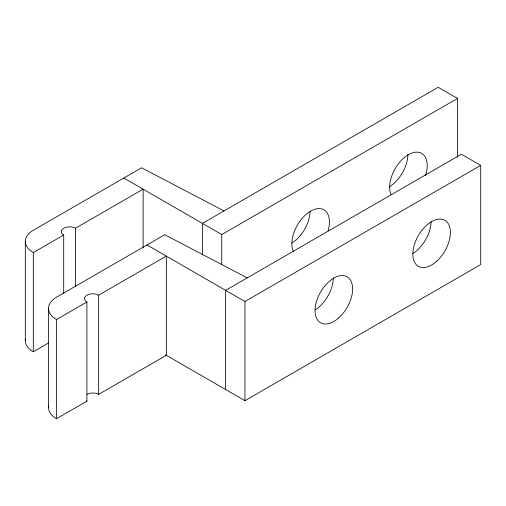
<?xml version="1.0" encoding="UTF-8"?>
<svg xmlns="http://www.w3.org/2000/svg" width="506" height="506" viewBox="0 0 506 506"><rect width="100%" height="100%" fill="white"/><g stroke="black" fill="none" stroke-linecap="round" stroke-linejoin="round"><path stroke-width="0.76" d="M48.506 342.992L33.307 351.771L33.307 252.589L63.705 235.031A8.33 4.807 0 0 1 63.731 228.244A8.33 4.807 0 0 1 75.489 228.231L143.141 189.174L143.141 248.06M86.899 301.974L86.899 401.157L56.495 418.715L56.495 319.526L86.899 301.974A8.33 4.807 0 0 1 86.924 295.188A8.33 4.807 0 0 1 98.676 295.175L166.335 256.112L166.335 355.301L98.676 394.357A8.33 4.807 0 0 0 86.924 394.37M123.818 178.017L221.755 234.556L457.513 98.442L457.513 157.334M147.006 244.955L244.942 301.5L480.7 165.386L480.7 264.568L244.942 400.682L165.462 354.795M224.019 210.939L141.541 167.783L33.307 230.274A27.33 15.781 0 0 0 33.307 252.589M247.206 277.876L164.728 234.721L56.495 297.212A27.33 15.781 0 0 0 56.495 319.526M457.513 98.442L438.183 87.285L202.432 223.399L202.432 254.891M480.7 165.386L461.377 154.229L225.619 290.343L225.619 389.525M244.942 301.5L244.942 400.682M221.755 234.556L221.755 264.777M98.676 295.175L98.676 394.357M75.489 228.231L75.489 286.345M63.705 235.031L63.705 293.151M48.487 308.369L48.487 407.558M25.3 241.432L25.3 340.614M310.096 211.483A26.565 15.338 -60 0 1 291.886 243.025M293.682 251.937A26.565 15.338 -60 0 1 310.02 211.514A26.565 15.338 -60 0 1 328.109 230.73M407.887 154.374A26.565 15.338 -60 0 1 389.101 186.91M390.961 194.443A26.565 15.338 -60 0 1 408.899 154.419A26.565 15.338 -60 0 1 425.521 175.487M33.307 351.771A27.33 15.781 0 0 1 25.445 338.982M333.296 277.769A26.565 15.338 -60 0 1 315.074 309.969M431.074 221.318A26.565 15.338 -60 0 1 412.858 253.512M86.899 401.157A8.33 4.807 0 0 1 86.393 400.841M56.495 418.715A27.33 15.781 0 0 1 48.633 405.926M338.697 317.913A26.565 15.338 -60 0 0 347.116 276.763A26.565 15.338 -60 0 0 315.693 304.631A26.565 15.338 -60 0 0 338.697 317.913M436.476 261.457A26.565 15.338 -60 0 0 444.9 220.312A26.565 15.338 -60 0 0 413.472 248.18A26.565 15.338 -60 0 0 436.476 261.457"/></g></svg>
